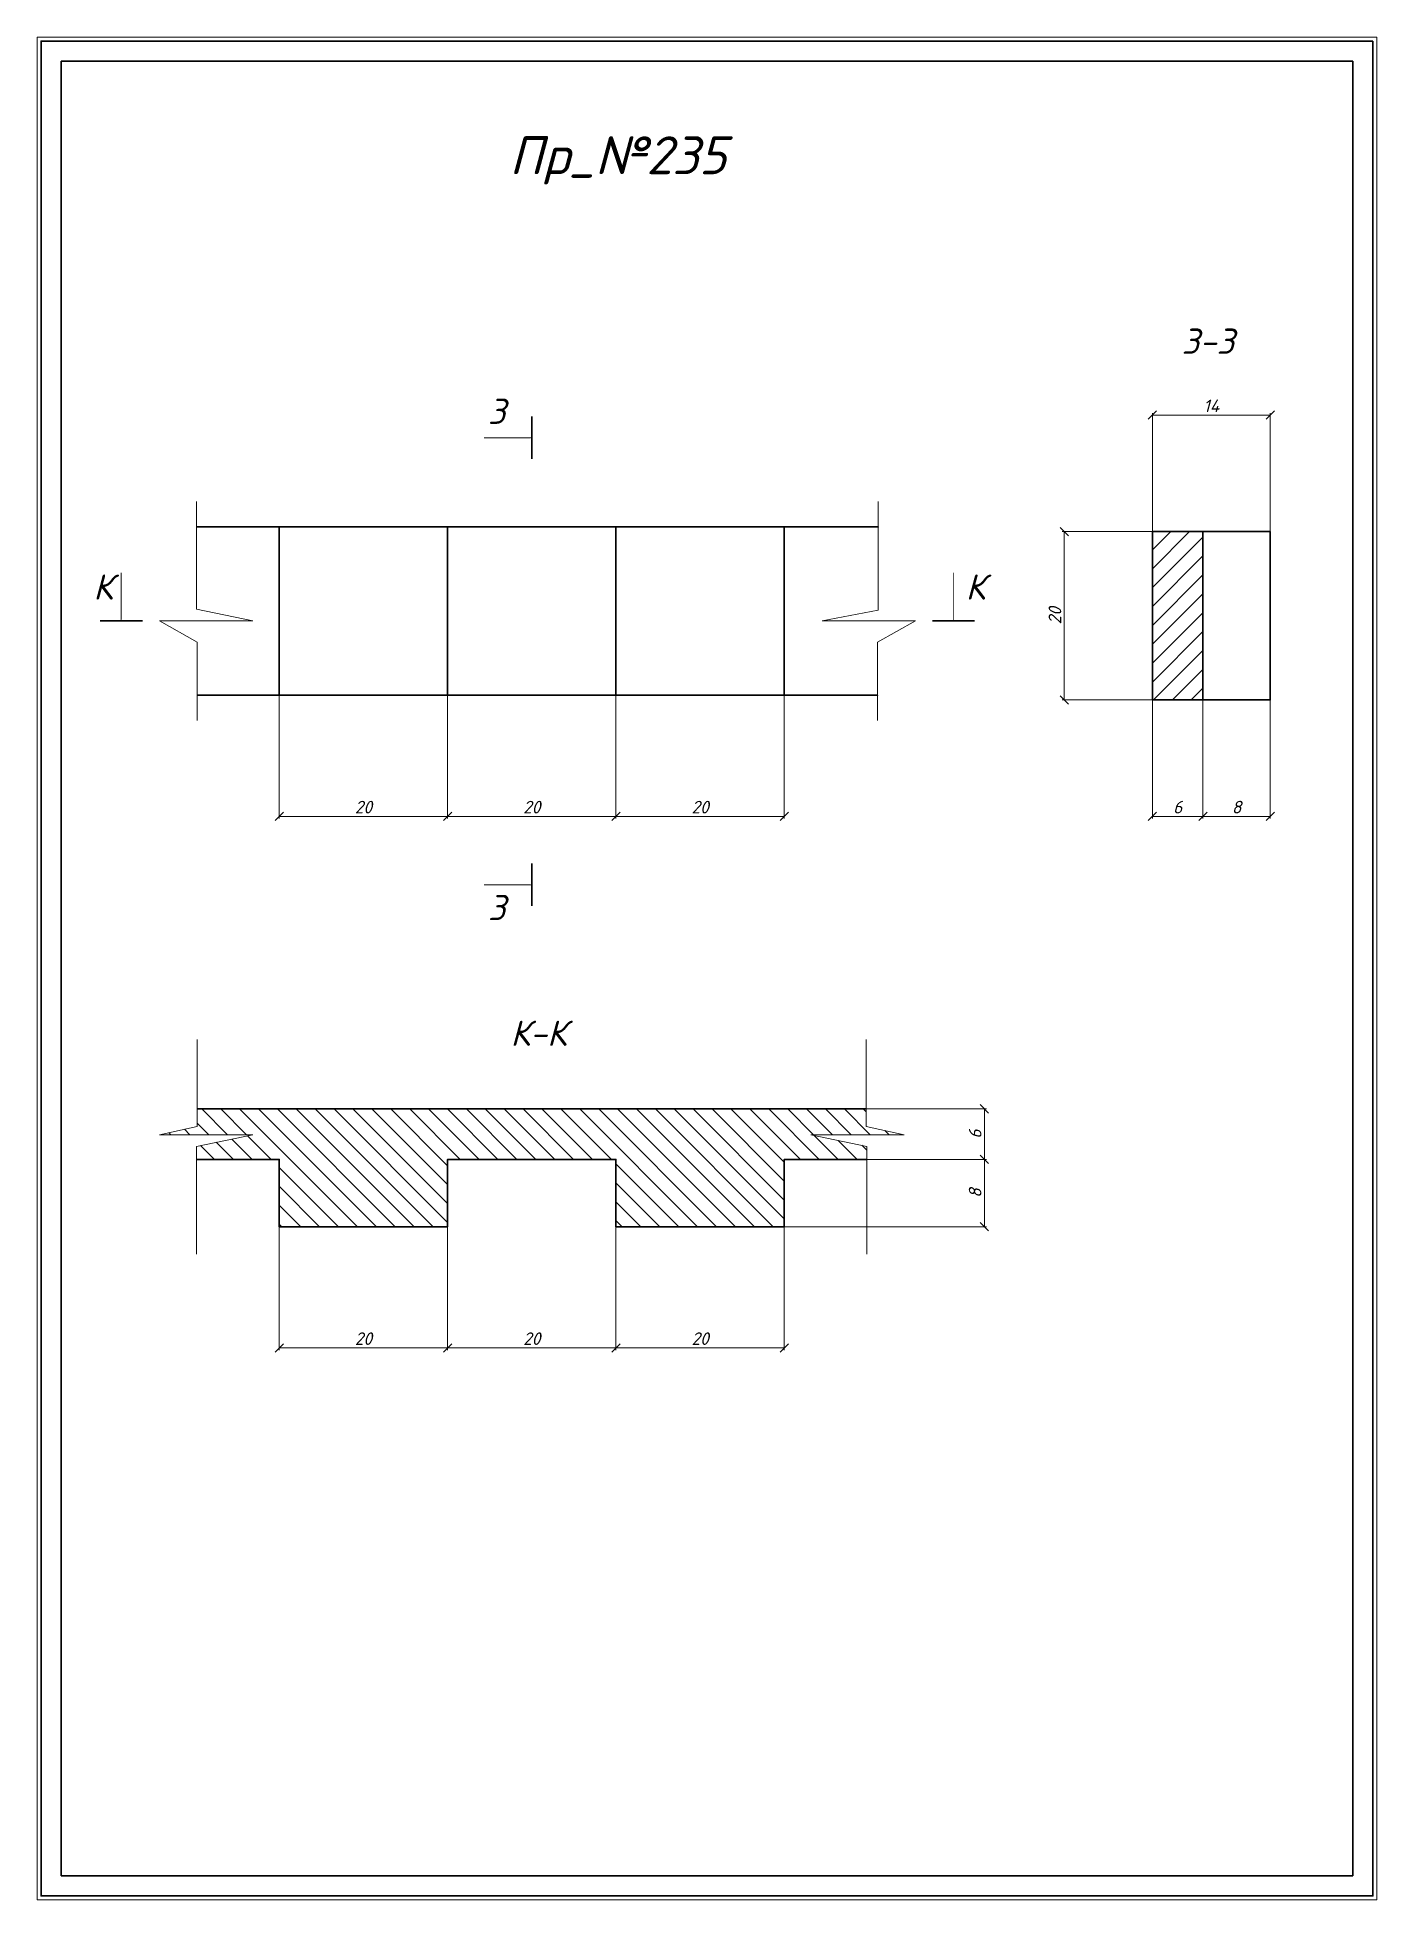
# Model space of a CAD drawing. Header units: millimetres. Extents: x 867 to 1026, y -947 to -726.
import ezdxf

# ---------------------------------------------------------------- set-up
doc = ezdxf.new("R2010")
doc.units = ezdxf.units.MM
doc.layers.get('0').update_dxf_attribs({"lineweight": 13})
for name, color, linetype, lineweight in [('Пр_№235', 1, 'Continuous', 35), ('служебный слой НАДПИСИ', 7, 'Continuous', 13), ('служебный слой РАЗМЕРЫ', 7, 'Continuous', 9), ('служебный слой ШТАМП', 7, 'Continuous', 30), ('служебный слой ШТРИХОВКА', 7, 'Continuous', 5)]:
    doc.layers.add(name, color=color, linetype=linetype, lineweight=lineweight)
doc.styles.add('ЕСКД', font='isocpeur.ttf', dxfattribs={"oblique": 15})
doc.dimstyles.new('ЕСКД', dxfattribs={"dimtxt": 3.5, "dimasz": 2.5, "dimexe": 0.25, "dimexo": 0, "dimgap": 0.35, "dimtad": 1, "dimdec": 1, "dimzin": 9, "dimtxsty": 'ЕСКД', "dimblk": 'OBLIQUE', "dimcen": 0, "dimclrd": 256, "dimclre": 256, "dimclrt": 256, "dimadec": 1, "dimazin": 0, "dimtfac": 1, "dimtdec": 1, "dimtmove": 0, "dimatfit": 3, "dimldrblk": 'DOTSMALL', "dimfxl": 1, "dimlwd": -1, "dimlwe": -1, "dimarcsym": 0})

# ---------------------------------------------------------------- blocks, each defined once
blk = doc.blocks.new('_OBLIQUE')
at = {"color": 0, "linetype": 'ByBlock'}
blk.add_line((-0.5, -0.5), (0.5, 0.5), dxfattribs=at)
blk = doc.blocks.new('*D14')
at = {"layer": 'Defpoints', "color": 0, "transparency": 16777216}
for p in [(999.57, -770.65), (999.57, -784.48), (1013.57, -784.48)]:
    blk.add_point(p, dxfattribs=at)
at = {"layer": 'служебный слой РАЗМЕРЫ', "transparency": 16777216}
for p, q in [((999.57, -784.48), (999.57, -770.4)), ((1013.57, -770.65), (999.57, -770.65)), ((1013.57, -784.48), (1013.57, -770.4))]:
    blk.add_line(p, q, dxfattribs=at)
at = {"layer": 'служебный слой РАЗМЕРЫ', "transparency": 16777216, "rotation": 180}
blk.add_blockref('_OBLIQUE', (999.57, -770.65), dxfattribs=at)
at = {"layer": 'служебный слой РАЗМЕРЫ', "transparency": 16777216}
blk.add_blockref('_OBLIQUE', (1013.57, -770.65), dxfattribs=at)
at = {"layer": 'служебный слой РАЗМЕРЫ', "transparency": 16777216, "insert": (1006.57, -769.55), "char_height": 1.5, "attachment_point": 5, "style": 'ЕСКД'}
blk.add_mtext('14', dxfattribs=at)
blk = doc.blocks.new('_DotSmall')
at = {"color": 0, "linetype": 'ByBlock', "lineweight": -3, "const_width": 0.5}
blk.add_lwpolyline([(-0.0625, 0, 1), (0.0625, 0, 1)], format="xyb", close=True, dxfattribs=at)
blk = doc.blocks.new('*D13')
at = {"layer": 'Defpoints', "color": 0, "transparency": 16777216}
for p in [(895.84, -803.92), (915.84, -803.92), (895.84, -818.31)]:
    blk.add_point(p, dxfattribs=at)
at = {"layer": 'служебный слой РАЗМЕРЫ', "transparency": 16777216}
for p, q in [((895.84, -803.92), (895.84, -818.56)), ((915.84, -803.92), (915.84, -818.56)), ((915.84, -818.31), (895.84, -818.31))]:
    blk.add_line(p, q, dxfattribs=at)
at = {"layer": 'служебный слой РАЗМЕРЫ', "transparency": 16777216, "rotation": 180}
blk.add_blockref('_OBLIQUE', (895.84, -818.31), dxfattribs=at)
at = {"layer": 'служебный слой РАЗМЕРЫ', "transparency": 16777216}
blk.add_blockref('_OBLIQUE', (915.84, -818.31), dxfattribs=at)
at = {"layer": 'служебный слой РАЗМЕРЫ', "transparency": 16777216, "insert": (905.84, -817.21), "char_height": 1.5, "attachment_point": 5, "style": 'ЕСКД'}
blk.add_mtext('20', dxfattribs=at)
blk = doc.blocks.new('*D12')
at = {"layer": 'Defpoints', "color": 0, "transparency": 16777216}
for p in [(915.84, -803.92), (935.84, -803.92), (915.84, -818.31)]:
    blk.add_point(p, dxfattribs=at)
at = {"layer": 'служебный слой РАЗМЕРЫ', "transparency": 16777216}
for p, q in [((915.84, -803.92), (915.84, -818.56)), ((935.84, -803.92), (935.84, -818.56)), ((935.84, -818.31), (915.84, -818.31))]:
    blk.add_line(p, q, dxfattribs=at)
at = {"layer": 'служебный слой РАЗМЕРЫ', "transparency": 16777216, "rotation": 180}
blk.add_blockref('_OBLIQUE', (915.84, -818.31), dxfattribs=at)
at = {"layer": 'служебный слой РАЗМЕРЫ', "transparency": 16777216}
blk.add_blockref('_OBLIQUE', (935.84, -818.31), dxfattribs=at)
at = {"layer": 'служебный слой РАЗМЕРЫ', "transparency": 16777216, "insert": (925.84, -817.21), "char_height": 1.5, "attachment_point": 5, "style": 'ЕСКД'}
blk.add_mtext('20', dxfattribs=at)
blk = doc.blocks.new('*D11')
at = {"layer": 'Defpoints', "color": 0, "transparency": 16777216}
for p in [(935.84, -803.92), (955.84, -803.92), (935.84, -818.31)]:
    blk.add_point(p, dxfattribs=at)
at = {"layer": 'служебный слой РАЗМЕРЫ', "transparency": 16777216}
for p, q in [((935.84, -803.92), (935.84, -818.56)), ((955.84, -803.92), (955.84, -818.56)), ((955.84, -818.31), (935.84, -818.31))]:
    blk.add_line(p, q, dxfattribs=at)
at = {"layer": 'служебный слой РАЗМЕРЫ', "transparency": 16777216, "rotation": 180}
blk.add_blockref('_OBLIQUE', (935.84, -818.31), dxfattribs=at)
at = {"layer": 'служебный слой РАЗМЕРЫ', "transparency": 16777216}
blk.add_blockref('_OBLIQUE', (955.84, -818.31), dxfattribs=at)
at = {"layer": 'служебный слой РАЗМЕРЫ', "transparency": 16777216, "insert": (945.84, -817.21), "char_height": 1.5, "attachment_point": 5, "style": 'ЕСКД'}
blk.add_mtext('20', dxfattribs=at)
blk = doc.blocks.new('*D10')
at = {"layer": 'Defpoints', "color": 0, "transparency": 16777216}
for p in [(965.57, -853.05), (979.61, -853.05), (965.64, -859.05)]:
    blk.add_point(p, dxfattribs=at)
at = {"layer": 'служебный слой РАЗМЕРЫ', "transparency": 16777216}
for p, q in [((965.57, -853.05), (979.86, -853.05)), ((979.61, -859.05), (979.61, -853.05)), ((965.64, -859.05), (979.86, -859.05))]:
    blk.add_line(p, q, dxfattribs=at)
for p, rotation in [((979.61, -853.05), 90), ((979.61, -859.05), 270)]:
    blk.add_blockref('_OBLIQUE', p, dxfattribs=dict(at, rotation=rotation))
at = {"layer": 'служебный слой РАЗМЕРЫ', "transparency": 16777216, "insert": (978.51, -856.05), "char_height": 1.5, "attachment_point": 5, "rotation": 90, "style": 'ЕСКД'}
blk.add_mtext('6', dxfattribs=at)
blk = doc.blocks.new('*D9')
at = {"layer": 'Defpoints', "color": 0, "transparency": 16777216}
for p in [(955.84, -859.05), (979.61, -859.05), (955.84, -867.05)]:
    blk.add_point(p, dxfattribs=at)
at = {"layer": 'служебный слой РАЗМЕРЫ', "transparency": 16777216}
for p, q in [((955.84, -859.05), (979.86, -859.05)), ((979.61, -867.05), (979.61, -859.05)), ((955.84, -867.05), (979.86, -867.05))]:
    blk.add_line(p, q, dxfattribs=at)
for p, rotation in [((979.61, -859.05), 90), ((979.61, -867.05), 270)]:
    blk.add_blockref('_OBLIQUE', p, dxfattribs=dict(at, rotation=rotation))
at = {"layer": 'служебный слой РАЗМЕРЫ', "transparency": 16777216, "insert": (978.51, -863.05), "char_height": 1.5, "attachment_point": 5, "rotation": 90, "style": 'ЕСКД'}
blk.add_mtext('8', dxfattribs=at)
blk = doc.blocks.new('*D8')
at = {"layer": 'Defpoints', "color": 0, "transparency": 16777216}
for p in [(895.84, -867.05), (915.84, -867.05), (895.84, -881.44)]:
    blk.add_point(p, dxfattribs=at)
at = {"layer": 'служебный слой РАЗМЕРЫ', "transparency": 16777216}
for p, q in [((895.84, -867.05), (895.84, -881.69)), ((915.84, -867.05), (915.84, -881.69)), ((915.84, -881.44), (895.84, -881.44))]:
    blk.add_line(p, q, dxfattribs=at)
at = {"layer": 'служебный слой РАЗМЕРЫ', "transparency": 16777216, "rotation": 180}
blk.add_blockref('_OBLIQUE', (895.84, -881.44), dxfattribs=at)
at = {"layer": 'служебный слой РАЗМЕРЫ', "transparency": 16777216}
blk.add_blockref('_OBLIQUE', (915.84, -881.44), dxfattribs=at)
at = {"layer": 'служебный слой РАЗМЕРЫ', "transparency": 16777216, "insert": (905.84, -880.34), "char_height": 1.5, "attachment_point": 5, "style": 'ЕСКД'}
blk.add_mtext('20', dxfattribs=at)
blk = doc.blocks.new('*D7')
at = {"layer": 'Defpoints', "color": 0, "transparency": 16777216}
for p in [(915.84, -867.05), (935.84, -867.05), (915.84, -881.44)]:
    blk.add_point(p, dxfattribs=at)
at = {"layer": 'служебный слой РАЗМЕРЫ', "transparency": 16777216}
for p, q in [((915.84, -867.05), (915.84, -881.69)), ((935.84, -867.05), (935.84, -881.69)), ((935.84, -881.44), (915.84, -881.44))]:
    blk.add_line(p, q, dxfattribs=at)
at = {"layer": 'служебный слой РАЗМЕРЫ', "transparency": 16777216, "rotation": 180}
blk.add_blockref('_OBLIQUE', (915.84, -881.44), dxfattribs=at)
at = {"layer": 'служебный слой РАЗМЕРЫ', "transparency": 16777216}
blk.add_blockref('_OBLIQUE', (935.84, -881.44), dxfattribs=at)
at = {"layer": 'служебный слой РАЗМЕРЫ', "transparency": 16777216, "insert": (925.84, -880.34), "char_height": 1.5, "attachment_point": 5, "style": 'ЕСКД'}
blk.add_mtext('20', dxfattribs=at)
blk = doc.blocks.new('*D6')
at = {"layer": 'Defpoints', "color": 0, "transparency": 16777216}
for p in [(935.84, -867.05), (955.84, -867.05), (935.84, -881.44)]:
    blk.add_point(p, dxfattribs=at)
at = {"layer": 'служебный слой РАЗМЕРЫ', "transparency": 16777216}
for p, q in [((935.84, -867.05), (935.84, -881.69)), ((955.84, -867.05), (955.84, -881.69)), ((955.84, -881.44), (935.84, -881.44))]:
    blk.add_line(p, q, dxfattribs=at)
at = {"layer": 'служебный слой РАЗМЕРЫ', "transparency": 16777216, "rotation": 180}
blk.add_blockref('_OBLIQUE', (935.84, -881.44), dxfattribs=at)
at = {"layer": 'служебный слой РАЗМЕРЫ', "transparency": 16777216}
blk.add_blockref('_OBLIQUE', (955.84, -881.44), dxfattribs=at)
at = {"layer": 'служебный слой РАЗМЕРЫ', "transparency": 16777216, "insert": (945.84, -880.34), "char_height": 1.5, "attachment_point": 5, "style": 'ЕСКД'}
blk.add_mtext('20', dxfattribs=at)
blk = doc.blocks.new('*D4')
at = {"layer": 'Defpoints', "color": 0, "transparency": 16777216}
for p in [(999.57, -784.48), (989.09, -804.48), (999.57, -804.48)]:
    blk.add_point(p, dxfattribs=at)
at = {"layer": 'служебный слой РАЗМЕРЫ', "transparency": 16777216}
for p, q in [((999.57, -784.48), (988.84, -784.48)), ((989.09, -784.48), (989.09, -804.48)), ((999.57, -804.48), (988.84, -804.48))]:
    blk.add_line(p, q, dxfattribs=at)
for p, rotation in [((989.09, -784.48), 90), ((989.09, -804.48), 270)]:
    blk.add_blockref('_OBLIQUE', p, dxfattribs=dict(at, rotation=rotation))
at = {"layer": 'служебный слой РАЗМЕРЫ', "transparency": 16777216, "insert": (987.99, -794.48), "char_height": 1.5, "attachment_point": 5, "rotation": 90, "style": 'ЕСКД'}
blk.add_mtext('20', dxfattribs=at)
blk = doc.blocks.new('*D3')
at = {"layer": 'Defpoints', "color": 0, "transparency": 16777216}
for p in [(999.57, -804.48), (1005.57, -804.48), (999.57, -818.31)]:
    blk.add_point(p, dxfattribs=at)
at = {"layer": 'служебный слой РАЗМЕРЫ', "transparency": 16777216}
for p, q in [((999.57, -804.48), (999.57, -818.56)), ((1005.57, -804.48), (1005.57, -818.56)), ((1005.57, -818.31), (999.57, -818.31))]:
    blk.add_line(p, q, dxfattribs=at)
at = {"layer": 'служебный слой РАЗМЕРЫ', "transparency": 16777216, "rotation": 180}
blk.add_blockref('_OBLIQUE', (999.57, -818.31), dxfattribs=at)
at = {"layer": 'служебный слой РАЗМЕРЫ', "transparency": 16777216}
blk.add_blockref('_OBLIQUE', (1005.57, -818.31), dxfattribs=at)
at = {"layer": 'служебный слой РАЗМЕРЫ', "transparency": 16777216, "insert": (1002.57, -817.21), "char_height": 1.5, "attachment_point": 5, "style": 'ЕСКД'}
blk.add_mtext('6', dxfattribs=at)

msp = doc.modelspace()

# ---------------------------------------------------------------- hatches: boundary and pattern name
at = {"layer": 'служебный слой ШТРИХОВКА'}
h = msp.add_hatch(dxfattribs=at)
h.set_pattern_fill('ANSI31', color=256, scale=0.5, style=0)
h.set_pattern_definition([(45, (35.3024, -174.8803), (-1.122532, 1.122532), [])])
h.paths.add_polyline_path([(999.57, -804.48), (1005.57, -804.48), (1005.57, -784.48), (999.57, -784.48)])
h = msp.add_hatch(dxfattribs=at)
h.set_pattern_fill('ANSI31', color=256, scale=0.5, style=0)
h.set_pattern_definition([(315, (-101.2056, -1533.2859), (-1.122532, -1.122532), [])])
h.paths.add_polyline_path([(935.84, -859.05), (935.84, -867.05), (955.84, -867.05), (955.84, -859.05), (965.64, -859.05), (965.64, -857.5), (958.98, -856.12), (970.06, -856.12), (965.57, -855.13), (965.57, -853.05), (886.1, -853.05), (886.1, -855.13), (881.61, -856.12), (892.69, -856.12), (886.03, -857.5), (886.03, -859.05), (895.84, -859.05), (895.84, -867.05), (915.84, -867.05), (915.84, -859.05)])

# ---------------------------------------------------------------- linework, layer by layer
at = {"layer": 'Пр_№235', "ltscale": 100}
for points in [[(886.03, -783.92), (895.84, -783.92), (895.84, -803.92), (915.84, -803.92), (915.84, -783.92), (935.84, -783.92), (935.84, -803.92), (955.84, -803.92), (955.84, -783.92), (966.99, -783.92), (886.03, -783.92), (895.84, -783.92), (895.84, -803.92), (886.1, -803.92), (966.92, -803.92), (955.84, -803.92), (955.84, -783.92), (935.84, -783.92), (935.84, -803.92), (915.84, -803.92), (915.84, -783.92), (895.84, -783.92), (895.84, -803.92), (886.1, -803.92)], [(1005.57, -804.48), (1005.57, -784.48), (999.57, -784.48), (999.57, -804.48), (1005.57, -804.48)], [(999.57, -784.48), (999.57, -804.48), (1013.57, -804.48), (1013.57, -784.48), (999.57, -784.48)], [(886.1, -853.05), (965.57, -853.05)], [(886.03, -859.05), (895.84, -859.05), (895.84, -867.05), (915.84, -867.05), (915.84, -859.05), (935.84, -859.05), (935.84, -867.05), (955.84, -867.05), (955.84, -859.05), (965.64, -859.05)]]:
    msp.add_lwpolyline(points, dxfattribs=at)
at = {"layer": 'служебный слой РАЗМЕРЫ', "ltscale": 3, "const_width": 0.2}
for points in [[(925.86, -770.79), (925.86, -775.85)], [(879.61, -795.09), (874.55, -795.09)], [(978.47, -795.09), (973.41, -795.09)], [(925.86, -823.9), (925.86, -828.96)]]:
    msp.add_lwpolyline(points, dxfattribs=at)
at = {"layer": 'служебный слой РАЗМЕРЫ'}
for points in [[(925.84, -773.34, 0, 1.5, 0), (923.84, -773.34, 0.1, 0.1, 0), (920.16, -773.34, 0.1, 0.1, 0)], [(877.06, -795.06, 0, 1.5, 0), (877.06, -793.06, 0.1, 0.1, 0), (877.06, -789.38, 0.1, 0.1, 0)], [(975.92, -795.06, 0, 1.5, 0), (975.92, -793.06, 0.1, 0.1, 0), (975.92, -789.38, 0.1, 0.1, 0)], [(925.84, -826.45, 0, 1.5, 0), (923.84, -826.45, 0.1, 0.1, 0), (920.16, -826.45, 0.1, 0.1, 0)]]:
    msp.add_lwpolyline(points, format="xyseb", dxfattribs=at)
at = {"layer": 'служебный слой ШТАМП', "color": 6, "lineweight": 5, "ltscale": 100}
msp.add_lwpolyline([(1026.22, -725.77), (867.1, -725.77), (867.1, -946.98), (1026.22, -946.98)], close=True, dxfattribs=at)
at = {"layer": 'служебный слой ШТАМП', "ltscale": 100}
for points in [[(1025.76, -726.23), (867.55, -726.23), (867.55, -946.53), (1025.76, -946.53)], [(1023.36, -728.63), (869.95, -728.63), (869.95, -944.13), (1023.36, -944.13)]]:
    msp.add_lwpolyline(points, close=True, dxfattribs=at)
at = {"layer": 'служебный слой ШТРИХОВКА', "lineweight": 5, "ltscale": 100}
for points in [[(886.03, -780.92), (886.03, -793.71), (892.69, -795.09), (881.61, -795.09), (886.1, -797.63), (886.1, -806.92)], [(966.99, -780.92), (966.99, -793.83), (960.33, -795.09), (971.41, -795.09), (966.92, -797.63), (966.92, -806.92)], [(886.03, -870.29), (886.03, -857.5), (892.69, -856.12), (881.61, -856.12), (886.1, -855.13), (886.1, -844.81)], [(965.64, -870.29), (965.64, -857.5), (958.98, -856.12), (970.06, -856.12), (965.57, -855.13), (965.57, -844.81)]]:
    msp.add_lwpolyline(points, dxfattribs=at)

# ---------------------------------------------------------------- texts
at = {"layer": 'служебный слой НАДПИСИ', "style": 'ЕСКД', "oblique": 15}
for s, height, p in [('Пр_№235', 4.5, (923.17, -742.04)), ('З-З', 3, (1003.03, -763.37)), ('З', 3, (920.62, -771.7)), ('К', 3, (873.75, -792.56)), ('К', 3, (977.38, -792.56)), ('З', 3, (920.62, -830.64)), ('К-К', 3, (923.31, -845.56))]:
    msp.add_text(s, height=height, dxfattribs=at).set_placement(p)

# ---------------------------------------------------------------- dimensions: what is measured, and where the dimension line sits
at = {"layer": 'служебный слой РАЗМЕРЫ'}
for base, p1, p2, picture, middle in [((999.57, -770.65), (1013.57, -784.48), (999.57, -784.48), '*D14', (1006.57, -769.55)), ((895.84, -818.31), (915.84, -803.92), (895.84, -803.92), '*D13', (905.84, -817.21)), ((915.84, -818.31), (935.84, -803.92), (915.84, -803.92), '*D12', (925.84, -817.21)), ((935.84, -818.31), (955.84, -803.92), (935.84, -803.92), '*D11', (945.84, -817.21)), ((999.57, -818.31), (1005.57, -804.48), (999.57, -804.48), '*D3', (1002.57, -817.21)), ((895.84, -881.44), (915.84, -867.05), (895.84, -867.05), '*D8', (905.84, -880.34)), ((915.84, -881.44), (935.84, -867.05), (915.84, -867.05), '*D7', (925.84, -880.34)), ((935.84, -881.44), (955.84, -867.05), (935.84, -867.05), '*D6', (945.84, -880.34))]:
    dim = msp.add_linear_dim(base=base, p1=p1, p2=p2, dimstyle='ЕСКД', override={"dimtxt": 1.5, "dimasz": 1}, dxfattribs=at)
    dim.commit()
    dim.dimension.update_dxf_attribs({"geometry": picture, "text_midpoint": middle})
for base, p1, p2, angle, picture, middle in [((989.09, -804.48), (999.57, -784.48), (999.57, -804.48), 90, '*D4', (987.99, -794.48)), ((979.61, -853.05), (965.64, -859.05), (965.57, -853.05), 270, '*D10', (978.51, -856.05)), ((979.61, -859.05), (955.84, -867.05), (955.84, -859.05), 270, '*D9', (978.51, -863.05))]:
    dim = msp.add_linear_dim(base=base, p1=p1, p2=p2, angle=angle, dimstyle='ЕСКД', override={"dimtxt": 1.5, "dimasz": 1}, dxfattribs=at)
    dim.commit()
    dim.dimension.update_dxf_attribs({"geometry": picture, "text_midpoint": middle})
msp.add_linear_dim(base=(1013.57, -818.31), p1=(1005.57, -804.48), p2=(1013.57, -804.48), dimstyle='ЕСКД', override={"dimtxt": 1.5, "dimasz": 1}, dxfattribs=at).render()

doc.saveas('drawing.dxf')
